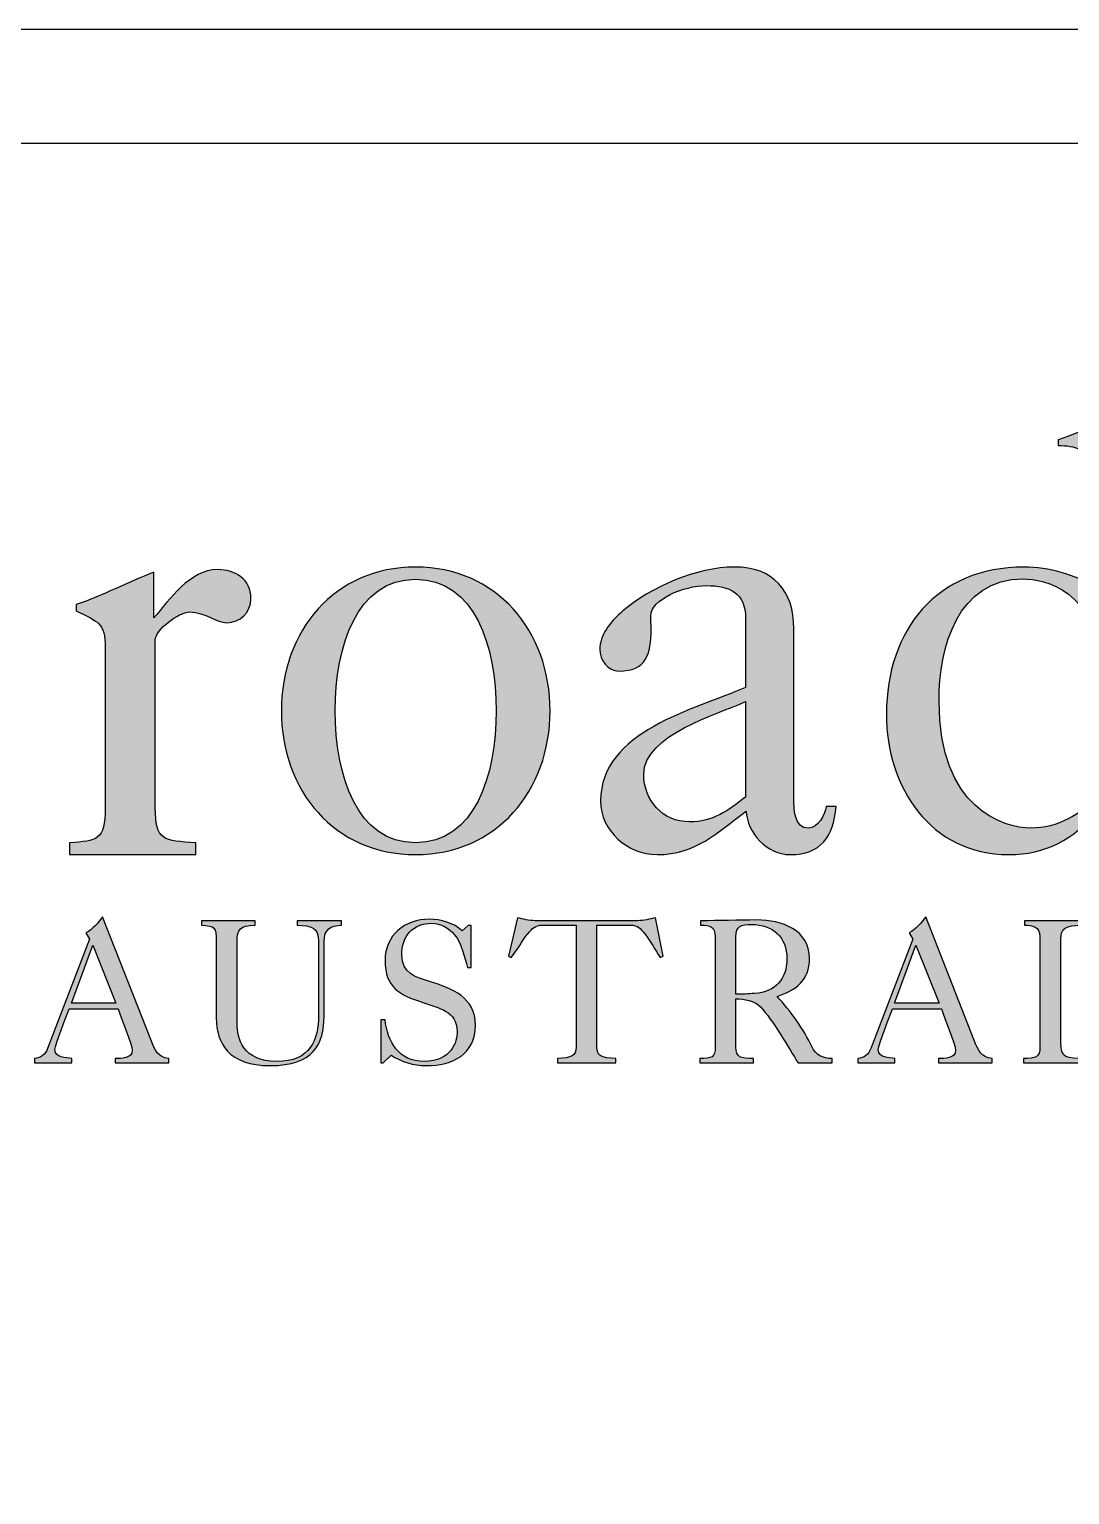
# Model space of a CAD drawing. Extents: x 0 to 420, y 0 to 297.
# Drawn here: x 395.86 to 404.66, y 95.24 to 107.65 of the extents above; entities that cross this region are included whole.
import ezdxf
from ezdxf.enums import TextEntityAlignment as Align

# ---------------------------------------------------------------- set-up
doc = ezdxf.new("R2010")
doc.units = 0
doc.header["$LTSCALE"] = 0.3
doc.header["$MEASUREMENT"] = 0
doc.layers.get('0').update_dxf_attribs({"linetype": 'CONTINUOUS'})
for name, color, linetype in [('TBLK18', 4, 'CONTINUOUS'), ('TBLK25', 1, 'CONTINUOUS'), ('TBLK35', 3, 'CONTINUOUS'), ('TBLK50', 7, 'CONTINUOUS')]:
    doc.layers.add(name, color=color, linetype=linetype)
doc.styles.add('iso', font='iso3098b.shx')

# ---------------------------------------------------------------- blocks, each defined once
blk = doc.blocks.new('MR logo')
at = {"layer": 'TBLK18'}
h = blk.add_hatch(color=256, dxfattribs=at)
edge = h.paths.add_edge_path(flags=16)
edge.add_spline(control_points=[(45.623, -9.558), (45.623, -8.212), (44.68, -8.03), (44.347, -8.03), (44.347, -8.03), (43.227, -8.03), (42.919, -9.193), (42.919, -10.099), (42.919, -10.099), (42.919, -11.917), (44.013, -12.25), (44.472, -12.25), (44.472, -12.25), (44.925, -12.25), (45.321, -12.017), (45.623, -11.697), (45.623, -11.697), (45.623, -11.697), (45.623, -9.558), (45.623, -9.558)], knot_values=[0, 0, 0, 0, 0.2, 0.2, 0.2, 0.2, 0.4, 0.4, 0.4, 0.4, 0.6, 0.6, 0.6, 0.6, 0.8, 0.8, 0.8, 0.8, 1, 1, 1, 1], degree=3, periodic=0)
edge = h.paths.add_edge_path()
edge.add_spline(control_points=[(45.601, -6.471), (45.601, -6.226), (45.607, -5.975), (45.33, -5.849), (45.33, -5.849), (45.192, -5.786), (45.085, -5.773), (44.934, -5.773), (44.934, -5.773), (44.934, -5.773), (44.934, -5.679), (44.934, -5.679), (44.934, -5.679), (45.45, -5.497), (45.928, -5.258), (46.443, -5.088), (46.443, -5.088), (46.443, -5.088), (46.443, -12.044), (46.443, -12.044), (46.443, -12.044), (46.443, -12.044), (47.003, -12.213), (47.003, -12.213), (47.003, -12.213), (47.003, -12.213), (47.003, -12.289), (47.003, -12.289), (47.003, -12.289), (47.003, -12.289), (45.601, -12.698), (45.601, -12.698), (45.601, -12.698), (45.601, -12.698), (45.601, -11.962), (45.601, -11.962), (45.601, -11.962), (45.601, -11.962), (45.576, -11.962), (45.576, -11.962), (45.576, -11.962), (45.211, -12.44), (44.72, -12.698), (44.098, -12.698), (44.098, -12.698), (42.771, -12.698), (42.028, -11.553), (42.028, -10.32), (42.028, -10.32), (42.028, -8.893), (42.884, -7.83), (44.355, -7.83), (44.355, -7.83), (44.783, -7.83), (45.198, -7.968), (45.601, -8.163), (45.601, -8.163), (45.601, -8.163), (45.601, -6.471), (45.601, -6.471)], knot_values=[0, 0, 0, 0, 0.066667, 0.066667, 0.066667, 0.066667, 0.133333, 0.133333, 0.133333, 0.133333, 0.2, 0.2, 0.2, 0.2, 0.266667, 0.266667, 0.266667, 0.266667, 0.333333, 0.333333, 0.333333, 0.333333, 0.4, 0.4, 0.4, 0.4, 0.466667, 0.466667, 0.466667, 0.466667, 0.533333, 0.533333, 0.533333, 0.533333, 0.6, 0.6, 0.6, 0.6, 0.666667, 0.666667, 0.666667, 0.666667, 0.733333, 0.733333, 0.733333, 0.733333, 0.8, 0.8, 0.8, 0.8, 0.866667, 0.866667, 0.866667, 0.866667, 0.933333, 0.933333, 0.933333, 0.933333, 1, 1, 1, 1], degree=3, periodic=0)
h = blk.add_hatch(color=256, dxfattribs=at)
edge = h.paths.add_edge_path()
edge.add_spline(control_points=[(28.205, -12.698), (28.205, -12.698), (28.205, -12.497), (28.205, -12.497), (28.205, -12.497), (28.67, -12.465), (28.808, -12.465), (28.808, -11.905), (28.808, -11.905), (28.808, -11.905), (28.808, -9.195), (28.808, -9.195), (28.808, -9.195), (28.808, -8.773), (28.689, -8.754), (28.318, -8.572), (28.318, -8.572), (28.318, -8.572), (28.318, -8.465), (28.318, -8.465), (28.318, -8.465), (28.764, -8.314), (29.192, -8.088), (29.632, -7.918), (29.632, -7.918), (29.632, -7.918), (29.632, -8.692), (29.632, -8.692), (29.632, -8.692), (29.903, -8.377), (30.242, -7.874), (30.708, -7.874), (30.708, -7.874), (31.016, -7.874), (31.274, -8.037), (31.274, -8.364), (31.274, -8.364), (31.274, -8.603), (31.091, -8.773), (30.865, -8.773), (30.865, -8.773), (30.695, -8.773), (30.513, -8.591), (30.236, -8.591), (30.236, -8.591), (30.054, -8.591), (29.657, -8.893), (29.657, -9.063), (29.657, -9.063), (29.657, -9.063), (29.657, -11.905), (29.657, -11.905), (29.657, -11.905), (29.657, -12.465), (29.796, -12.465), (30.343, -12.497), (30.343, -12.497), (30.343, -12.497), (30.343, -12.698), (30.343, -12.698), (30.343, -12.698), (30.343, -12.698), (28.205, -12.698), (28.205, -12.698)], knot_values=[0, 0, 0, 0, 0.0625, 0.0625, 0.0625, 0.0625, 0.125, 0.125, 0.125, 0.125, 0.1875, 0.1875, 0.1875, 0.1875, 0.25, 0.25, 0.25, 0.25, 0.3125, 0.3125, 0.3125, 0.3125, 0.375, 0.375, 0.375, 0.375, 0.4375, 0.4375, 0.4375, 0.4375, 0.5, 0.5, 0.5, 0.5, 0.5625, 0.5625, 0.5625, 0.5625, 0.625, 0.625, 0.625, 0.625, 0.6875, 0.6875, 0.6875, 0.6875, 0.75, 0.75, 0.75, 0.75, 0.8125, 0.8125, 0.8125, 0.8125, 0.875, 0.875, 0.875, 0.875, 0.9375, 0.9375, 0.9375, 0.9375, 1, 1, 1, 1], degree=3, periodic=0)
h = blk.add_hatch(color=256, dxfattribs=at)
edge = h.paths.add_edge_path(flags=16)
edge.add_spline(control_points=[(34.06, -8.037), (33.066, -8.037), (32.701, -9.169), (32.701, -10.264), (32.701, -10.264), (32.701, -11.358), (33.066, -12.497), (34.06, -12.497), (34.06, -12.497), (35.06, -12.497), (35.425, -11.358), (35.425, -10.264), (35.425, -10.264), (35.425, -9.169), (35.06, -8.037), (34.06, -8.037)], knot_values=[0, 0, 0, 0, 0.25, 0.25, 0.25, 0.25, 0.5, 0.5, 0.5, 0.5, 0.75, 0.75, 0.75, 0.75, 1, 1, 1, 1], degree=3, periodic=0)
edge = h.paths.add_edge_path()
edge.add_spline(control_points=[(34.06, -12.698), (32.689, -12.698), (31.79, -11.616), (31.79, -10.264), (31.79, -10.264), (31.79, -8.912), (32.689, -7.83), (34.06, -7.83), (34.06, -7.83), (35.431, -7.83), (36.337, -8.912), (36.337, -10.264), (36.337, -10.264), (36.337, -11.616), (35.431, -12.698), (34.06, -12.698)], knot_values=[0, 0, 0, 0, 0.25, 0.25, 0.25, 0.25, 0.5, 0.5, 0.5, 0.5, 0.75, 0.75, 0.75, 0.75, 1, 1, 1, 1], degree=3, periodic=0)
h = blk.add_hatch(color=256, dxfattribs=at)
edge = h.paths.add_edge_path(flags=16)
edge.add_spline(control_points=[(39.645, -10.107), (39.167, -10.32), (37.922, -10.673), (37.922, -11.339), (37.922, -11.339), (37.922, -11.779), (38.242, -12.144), (38.695, -12.144), (38.695, -12.144), (39.098, -12.144), (39.337, -11.962), (39.645, -11.723), (39.645, -11.723), (39.645, -11.723), (39.645, -10.107), (39.645, -10.107)], knot_values=[0, 0, 0, 0, 0.25, 0.25, 0.25, 0.25, 0.5, 0.5, 0.5, 0.5, 0.75, 0.75, 0.75, 0.75, 1, 1, 1, 1], degree=3, periodic=0)
edge = h.paths.add_edge_path()
edge.add_spline(control_points=[(39.645, -8.698), (39.645, -8.27), (39.381, -8.144), (38.984, -8.144), (38.984, -8.144), (38.594, -8.144), (38.041, -8.377), (38.041, -8.66), (38.041, -8.66), (38.041, -8.723), (38.047, -8.786), (38.047, -8.893), (38.047, -8.893), (38.047, -9.302), (37.966, -9.591), (37.5, -9.591), (37.5, -9.591), (37.311, -9.591), (37.179, -9.396), (37.179, -9.226), (37.179, -9.226), (37.179, -8.987), (37.343, -8.767), (37.569, -8.572), (37.569, -8.572), (38.047, -8.163), (38.821, -7.83), (39.456, -7.83), (39.456, -7.83), (40.11, -7.83), (40.462, -8.226), (40.462, -8.874), (40.462, -8.874), (40.462, -8.874), (40.462, -11.742), (40.462, -11.742), (40.462, -11.742), (40.462, -11.924), (40.462, -12.251), (40.708, -12.251), (40.708, -12.251), (40.877, -12.251), (40.978, -12.025), (41.01, -11.886), (41.01, -11.886), (41.01, -11.886), (41.179, -11.886), (41.179, -11.886), (41.179, -11.886), (41.129, -12.402), (40.915, -12.698), (40.4, -12.698), (40.4, -12.698), (40.003, -12.698), (39.67, -12.333), (39.657, -11.962), (39.657, -11.962), (39.154, -12.333), (38.808, -12.698), (38.148, -12.698), (38.148, -12.698), (37.651, -12.698), (37.192, -12.302), (37.192, -11.786), (37.192, -11.786), (37.192, -10.61), (38.777, -10.245), (39.645, -9.868), (39.645, -9.868), (39.645, -9.868), (39.645, -8.698), (39.645, -8.698)], knot_values=[0, 0, 0, 0, 0.055556, 0.055556, 0.055556, 0.055556, 0.111111, 0.111111, 0.111111, 0.111111, 0.166667, 0.166667, 0.166667, 0.166667, 0.222222, 0.222222, 0.222222, 0.222222, 0.277778, 0.277778, 0.277778, 0.277778, 0.333333, 0.333333, 0.333333, 0.333333, 0.388889, 0.388889, 0.388889, 0.388889, 0.444444, 0.444444, 0.444444, 0.444444, 0.5, 0.5, 0.5, 0.5, 0.555556, 0.555556, 0.555556, 0.555556, 0.611111, 0.611111, 0.611111, 0.611111, 0.666667, 0.666667, 0.666667, 0.666667, 0.722222, 0.722222, 0.722222, 0.722222, 0.777778, 0.777778, 0.777778, 0.777778, 0.833333, 0.833333, 0.833333, 0.833333, 0.888889, 0.888889, 0.888889, 0.888889, 0.944444, 0.944444, 0.944444, 0.944444, 1, 1, 1, 1], degree=3, periodic=0)
h = blk.add_hatch(color=256, dxfattribs=at)
edge = h.paths.add_edge_path(flags=16)
edge.add_spline(control_points=[(28.236, -15.213), (28.236, -15.213), (28.991, -15.213), (28.991, -15.213), (28.991, -15.213), (28.991, -15.213), (28.601, -14.232), (28.601, -14.232), (28.601, -14.232), (28.601, -14.232), (28.236, -15.213), (28.236, -15.213)], knot_values=[0, 0, 0, 0, 0.333333, 0.333333, 0.333333, 0.333333, 0.666667, 0.666667, 0.666667, 0.666667, 1, 1, 1, 1], degree=3, periodic=0)
edge = h.paths.add_edge_path()
edge.add_spline(control_points=[(27.613, -16.226), (27.613, -16.226), (27.613, -16.151), (27.613, -16.151), (27.613, -16.151), (27.714, -16.144), (27.802, -16.075), (27.834, -15.981), (27.834, -15.981), (27.834, -15.981), (28.544, -14.132), (28.544, -14.132), (28.544, -14.132), (28.544, -14.132), (28.481, -14.025), (28.481, -14.025), (28.481, -14.025), (28.601, -13.962), (28.683, -13.855), (28.764, -13.754), (28.764, -13.754), (28.764, -13.754), (29.582, -15.83), (29.582, -15.83), (29.582, -15.83), (29.657, -16.031), (29.695, -16.119), (29.884, -16.151), (29.884, -16.151), (29.884, -16.151), (29.884, -16.226), (29.884, -16.226), (29.884, -16.226), (29.884, -16.226), (28.978, -16.226), (28.978, -16.226), (28.978, -16.226), (28.978, -16.226), (28.978, -16.151), (28.978, -16.151), (28.978, -16.151), (29.079, -16.151), (29.268, -16.151), (29.268, -16.012), (29.268, -16.012), (29.268, -15.912), (29.073, -15.465), (29.029, -15.308), (29.029, -15.308), (29.029, -15.308), (28.198, -15.308), (28.198, -15.308), (28.198, -15.308), (28.161, -15.434), (27.959, -15.912), (27.959, -16), (27.959, -16), (27.959, -16.138), (28.148, -16.138), (28.242, -16.151), (28.242, -16.151), (28.242, -16.151), (28.242, -16.226), (28.242, -16.226), (28.242, -16.226), (28.242, -16.226), (27.613, -16.226), (27.613, -16.226)], knot_values=[0, 0, 0, 0, 0.058824, 0.058824, 0.058824, 0.058824, 0.117647, 0.117647, 0.117647, 0.117647, 0.176471, 0.176471, 0.176471, 0.176471, 0.235294, 0.235294, 0.235294, 0.235294, 0.294118, 0.294118, 0.294118, 0.294118, 0.352941, 0.352941, 0.352941, 0.352941, 0.411765, 0.411765, 0.411765, 0.411765, 0.470588, 0.470588, 0.470588, 0.470588, 0.529412, 0.529412, 0.529412, 0.529412, 0.588235, 0.588235, 0.588235, 0.588235, 0.647059, 0.647059, 0.647059, 0.647059, 0.705882, 0.705882, 0.705882, 0.705882, 0.764706, 0.764706, 0.764706, 0.764706, 0.823529, 0.823529, 0.823529, 0.823529, 0.882353, 0.882353, 0.882353, 0.882353, 0.941176, 0.941176, 0.941176, 0.941176, 1, 1, 1, 1], degree=3, periodic=0)
h = blk.add_hatch(color=256, dxfattribs=at)
edge = h.paths.add_edge_path()
edge.add_spline(control_points=[(30.437, -13.817), (30.437, -13.817), (31.349, -13.817), (31.349, -13.817), (31.349, -13.817), (31.349, -13.817), (31.349, -13.893), (31.349, -13.893), (31.349, -13.893), (31.085, -13.893), (31.041, -13.974), (31.041, -14.163), (31.041, -14.163), (31.041, -14.163), (31.041, -15.559), (31.041, -15.559), (31.041, -15.559), (31.041, -15.805), (31.135, -16.201), (31.708, -16.201), (31.708, -16.201), (32.286, -16.201), (32.418, -15.83), (32.418, -15.427), (32.418, -15.427), (32.418, -15.427), (32.418, -14.163), (32.418, -14.163), (32.418, -14.163), (32.418, -13.924), (32.299, -13.905), (32.06, -13.893), (32.06, -13.893), (32.06, -13.893), (32.06, -13.817), (32.06, -13.817), (32.06, -13.817), (32.06, -13.817), (32.808, -13.817), (32.808, -13.817), (32.808, -13.817), (32.808, -13.817), (32.808, -13.893), (32.808, -13.893), (32.808, -13.893), (32.626, -13.893), (32.513, -13.968), (32.513, -14.163), (32.513, -14.163), (32.513, -14.163), (32.513, -15.427), (32.513, -15.427), (32.513, -15.427), (32.513, -15.912), (32.33, -16.27), (31.601, -16.27), (31.601, -16.27), (30.896, -16.27), (30.689, -15.893), (30.689, -15.465), (30.689, -15.465), (30.689, -15.465), (30.689, -14.163), (30.689, -14.163), (30.689, -14.163), (30.689, -13.93), (30.664, -13.905), (30.437, -13.893), (30.437, -13.893), (30.437, -13.893), (30.437, -13.817), (30.437, -13.817)], knot_values=[0, 0, 0, 0, 0.055556, 0.055556, 0.055556, 0.055556, 0.111111, 0.111111, 0.111111, 0.111111, 0.166667, 0.166667, 0.166667, 0.166667, 0.222222, 0.222222, 0.222222, 0.222222, 0.277778, 0.277778, 0.277778, 0.277778, 0.333333, 0.333333, 0.333333, 0.333333, 0.388889, 0.388889, 0.388889, 0.388889, 0.444444, 0.444444, 0.444444, 0.444444, 0.5, 0.5, 0.5, 0.5, 0.555556, 0.555556, 0.555556, 0.555556, 0.611111, 0.611111, 0.611111, 0.611111, 0.666667, 0.666667, 0.666667, 0.666667, 0.722222, 0.722222, 0.722222, 0.722222, 0.777778, 0.777778, 0.777778, 0.777778, 0.833333, 0.833333, 0.833333, 0.833333, 0.888889, 0.888889, 0.888889, 0.888889, 0.944444, 0.944444, 0.944444, 0.944444, 1, 1, 1, 1], degree=3, periodic=0)
h = blk.add_hatch(color=256, dxfattribs=at)
edge = h.paths.add_edge_path()
edge.add_spline(control_points=[(33.475, -15.496), (33.475, -15.496), (33.544, -15.496), (33.544, -15.496), (33.544, -15.496), (33.588, -15.861), (33.771, -16.201), (34.205, -16.201), (34.205, -16.201), (34.67, -16.201), (34.764, -15.868), (34.764, -15.691), (34.764, -15.691), (34.764, -15.339), (34.45, -15.302), (34.186, -15.201), (34.186, -15.201), (33.783, -15.069), (33.544, -14.949), (33.544, -14.49), (33.544, -14.49), (33.544, -14.063), (33.878, -13.792), (34.293, -13.792), (34.293, -13.792), (34.488, -13.792), (34.708, -13.855), (34.852, -13.987), (34.852, -13.987), (34.852, -13.987), (34.953, -13.899), (34.953, -13.899), (34.953, -13.899), (34.953, -13.899), (35.003, -13.899), (35.003, -13.899), (35.003, -13.899), (35.003, -13.899), (35.003, -14.61), (35.003, -14.61), (35.003, -14.61), (35.003, -14.61), (34.94, -14.61), (34.94, -14.61), (34.94, -14.61), (34.89, -14.44), (34.84, -14.188), (34.72, -14.056), (34.72, -14.056), (34.62, -13.937), (34.494, -13.861), (34.337, -13.861), (34.337, -13.861), (34.01, -13.861), (33.827, -14.081), (33.827, -14.396), (33.827, -14.396), (33.827, -14.704), (34.06, -14.773), (34.299, -14.849), (34.299, -14.849), (34.683, -14.962), (35.073, -15.119), (35.073, -15.585), (35.073, -15.585), (35.073, -16.081), (34.689, -16.27), (34.242, -16.27), (34.242, -16.27), (34.028, -16.27), (33.821, -16.207), (33.645, -16.094), (33.645, -16.094), (33.645, -16.094), (33.513, -16.226), (33.513, -16.226), (33.513, -16.226), (33.513, -16.226), (33.475, -16.226), (33.475, -16.226), (33.475, -16.226), (33.475, -16.226), (33.475, -15.496), (33.475, -15.496)], knot_values=[0, 0, 0, 0, 0.047619, 0.047619, 0.047619, 0.047619, 0.095238, 0.095238, 0.095238, 0.095238, 0.142857, 0.142857, 0.142857, 0.142857, 0.190476, 0.190476, 0.190476, 0.190476, 0.238095, 0.238095, 0.238095, 0.238095, 0.285714, 0.285714, 0.285714, 0.285714, 0.333333, 0.333333, 0.333333, 0.333333, 0.380952, 0.380952, 0.380952, 0.380952, 0.428571, 0.428571, 0.428571, 0.428571, 0.47619, 0.47619, 0.47619, 0.47619, 0.52381, 0.52381, 0.52381, 0.52381, 0.571429, 0.571429, 0.571429, 0.571429, 0.619048, 0.619048, 0.619048, 0.619048, 0.666667, 0.666667, 0.666667, 0.666667, 0.714286, 0.714286, 0.714286, 0.714286, 0.761905, 0.761905, 0.761905, 0.761905, 0.809524, 0.809524, 0.809524, 0.809524, 0.857143, 0.857143, 0.857143, 0.857143, 0.904762, 0.904762, 0.904762, 0.904762, 0.952381, 0.952381, 0.952381, 0.952381, 1, 1, 1, 1], degree=3, periodic=0)
h = blk.add_hatch(color=256, dxfattribs=at)
edge = h.paths.add_edge_path()
edge.add_spline(control_points=[(36.777, -13.893), (36.777, -13.893), (36.205, -13.893), (36.205, -13.893), (36.205, -13.893), (36.079, -13.893), (36.041, -13.943), (35.959, -14.037), (35.959, -14.037), (35.859, -14.163), (35.789, -14.308), (35.676, -14.44), (35.676, -14.44), (35.676, -14.44), (35.632, -14.415), (35.632, -14.415), (35.632, -14.415), (35.632, -14.415), (35.783, -13.767), (35.783, -13.767), (35.783, -13.767), (35.878, -13.792), (35.978, -13.817), (36.085, -13.817), (36.085, -13.817), (36.085, -13.817), (37.815, -13.817), (37.815, -13.817), (37.815, -13.817), (37.922, -13.817), (38.022, -13.792), (38.123, -13.767), (38.123, -13.767), (38.123, -13.767), (38.249, -14.415), (38.249, -14.415), (38.249, -14.415), (38.249, -14.415), (38.198, -14.44), (38.198, -14.44), (38.198, -14.44), (38.11, -14.308), (38.041, -14.163), (37.94, -14.037), (37.94, -14.037), (37.859, -13.943), (37.827, -13.893), (37.695, -13.893), (37.695, -13.893), (37.695, -13.893), (37.129, -13.893), (37.129, -13.893), (37.129, -13.893), (37.129, -13.893), (37.129, -15.956), (37.129, -15.956), (37.129, -15.956), (37.129, -16.106), (37.198, -16.138), (37.45, -16.151), (37.45, -16.151), (37.45, -16.151), (37.45, -16.226), (37.45, -16.226), (37.45, -16.226), (37.45, -16.226), (36.462, -16.226), (36.462, -16.226), (36.462, -16.226), (36.462, -16.226), (36.462, -16.151), (36.462, -16.151), (36.462, -16.151), (36.701, -16.138), (36.777, -16.106), (36.777, -15.956), (36.777, -15.956), (36.777, -15.956), (36.777, -13.893), (36.777, -13.893)], knot_values=[0, 0, 0, 0, 0.05, 0.05, 0.05, 0.05, 0.1, 0.1, 0.1, 0.1, 0.15, 0.15, 0.15, 0.15, 0.2, 0.2, 0.2, 0.2, 0.25, 0.25, 0.25, 0.25, 0.3, 0.3, 0.3, 0.3, 0.35, 0.35, 0.35, 0.35, 0.4, 0.4, 0.4, 0.4, 0.45, 0.45, 0.45, 0.45, 0.5, 0.5, 0.5, 0.5, 0.55, 0.55, 0.55, 0.55, 0.6, 0.6, 0.6, 0.6, 0.65, 0.65, 0.65, 0.65, 0.7, 0.7, 0.7, 0.7, 0.75, 0.75, 0.75, 0.75, 0.8, 0.8, 0.8, 0.8, 0.85, 0.85, 0.85, 0.85, 0.9, 0.9, 0.9, 0.9, 0.95, 0.95, 0.95, 0.95, 1, 1, 1, 1], degree=3, periodic=0)
h = blk.add_hatch(color=256, dxfattribs=at)
edge = h.paths.add_edge_path()
edge.add_spline(control_points=[(38.884, -13.817), (39.198, -13.817), (39.519, -13.805), (39.833, -13.805), (39.833, -13.805), (40.255, -13.805), (40.727, -13.968), (40.727, -14.459), (40.727, -14.459), (40.727, -14.823), (40.5, -14.993), (40.179, -15.1), (40.179, -15.1), (40.4, -15.333), (40.632, -15.666), (40.771, -15.956), (40.771, -15.956), (40.833, -16.088), (40.947, -16.151), (41.11, -16.151), (41.11, -16.151), (41.11, -16.151), (41.11, -16.226), (41.11, -16.226), (41.11, -16.226), (41.11, -16.226), (40.532, -16.226), (40.532, -16.226), (40.532, -16.226), (40.381, -15.974), (40.104, -15.496), (39.896, -15.276), (39.896, -15.276), (39.789, -15.163), (39.632, -15.144), (39.481, -15.138), (39.481, -15.138), (39.481, -15.138), (39.481, -15.956), (39.481, -15.956), (39.481, -15.956), (39.481, -16.132), (39.563, -16.151), (39.777, -16.151), (39.777, -16.151), (39.777, -16.151), (39.777, -16.226), (39.777, -16.226), (39.777, -16.226), (39.777, -16.226), (38.871, -16.226), (38.871, -16.226), (38.871, -16.226), (38.871, -16.226), (38.871, -16.151), (38.871, -16.151), (38.871, -16.151), (39.066, -16.151), (39.142, -16.132), (39.129, -15.956), (39.129, -15.956), (39.129, -15.956), (39.129, -14.088), (39.129, -14.088), (39.129, -14.088), (39.129, -13.912), (39.047, -13.893), (38.884, -13.893), (38.884, -13.893), (38.884, -13.893), (38.884, -13.817), (38.884, -13.817)], knot_values=[0, 0, 0, 0, 0.055556, 0.055556, 0.055556, 0.055556, 0.111111, 0.111111, 0.111111, 0.111111, 0.166667, 0.166667, 0.166667, 0.166667, 0.222222, 0.222222, 0.222222, 0.222222, 0.277778, 0.277778, 0.277778, 0.277778, 0.333333, 0.333333, 0.333333, 0.333333, 0.388889, 0.388889, 0.388889, 0.388889, 0.444444, 0.444444, 0.444444, 0.444444, 0.5, 0.5, 0.5, 0.5, 0.555556, 0.555556, 0.555556, 0.555556, 0.611111, 0.611111, 0.611111, 0.611111, 0.666667, 0.666667, 0.666667, 0.666667, 0.722222, 0.722222, 0.722222, 0.722222, 0.777778, 0.777778, 0.777778, 0.777778, 0.833333, 0.833333, 0.833333, 0.833333, 0.888889, 0.888889, 0.888889, 0.888889, 0.944444, 0.944444, 0.944444, 0.944444, 1, 1, 1, 1], degree=3, periodic=0)
edge = h.paths.add_edge_path(flags=16)
edge.add_spline(control_points=[(40.343, -14.459), (40.343, -14.1), (40.11, -13.88), (39.745, -13.88), (39.745, -13.88), (39.569, -13.88), (39.481, -13.905), (39.481, -14.088), (39.481, -14.088), (39.481, -14.088), (39.481, -15.063), (39.481, -15.063), (39.481, -15.063), (39.588, -15.063), (39.689, -15.056), (39.796, -15.05), (39.796, -15.05), (40.154, -15.018), (40.343, -14.811), (40.343, -14.459)], knot_values=[0, 0, 0, 0, 0.2, 0.2, 0.2, 0.2, 0.4, 0.4, 0.4, 0.4, 0.6, 0.6, 0.6, 0.6, 0.8, 0.8, 0.8, 0.8, 1, 1, 1, 1], degree=3, periodic=0)
h = blk.add_hatch(color=256, dxfattribs=at)
edge = h.paths.add_edge_path(flags=16)
edge.add_spline(control_points=[(42.167, -15.213), (42.167, -15.213), (42.921, -15.213), (42.921, -15.213), (42.921, -15.213), (42.921, -15.213), (42.525, -14.232), (42.525, -14.232), (42.525, -14.232), (42.525, -14.232), (42.167, -15.213), (42.167, -15.213)], knot_values=[0, 0, 0, 0, 0.333333, 0.333333, 0.333333, 0.333333, 0.666667, 0.666667, 0.666667, 0.666667, 1, 1, 1, 1], degree=3, periodic=0)
edge = h.paths.add_edge_path()
edge.add_spline(control_points=[(41.544, -16.226), (41.544, -16.226), (41.544, -16.151), (41.544, -16.151), (41.544, -16.151), (41.645, -16.144), (41.733, -16.075), (41.764, -15.981), (41.764, -15.981), (41.764, -15.981), (42.475, -14.132), (42.475, -14.132), (42.475, -14.132), (42.475, -14.132), (42.412, -14.025), (42.412, -14.025), (42.412, -14.025), (42.525, -13.962), (42.613, -13.855), (42.695, -13.754), (42.695, -13.754), (42.695, -13.754), (43.506, -15.83), (43.506, -15.83), (43.506, -15.83), (43.588, -16.031), (43.626, -16.119), (43.815, -16.151), (43.815, -16.151), (43.815, -16.151), (43.815, -16.226), (43.815, -16.226), (43.815, -16.226), (43.815, -16.226), (42.909, -16.226), (42.909, -16.226), (42.909, -16.226), (42.909, -16.226), (42.909, -16.151), (42.909, -16.151), (42.909, -16.151), (43.01, -16.151), (43.198, -16.151), (43.198, -16.012), (43.198, -16.012), (43.198, -15.912), (43.003, -15.465), (42.959, -15.308), (42.959, -15.308), (42.959, -15.308), (42.129, -15.308), (42.129, -15.308), (42.129, -15.308), (42.091, -15.434), (41.89, -15.912), (41.89, -16), (41.89, -16), (41.89, -16.138), (42.072, -16.138), (42.173, -16.151), (42.173, -16.151), (42.173, -16.151), (42.173, -16.226), (42.173, -16.226), (42.173, -16.226), (42.173, -16.226), (41.544, -16.226), (41.544, -16.226)], knot_values=[0, 0, 0, 0, 0.058824, 0.058824, 0.058824, 0.058824, 0.117647, 0.117647, 0.117647, 0.117647, 0.176471, 0.176471, 0.176471, 0.176471, 0.235294, 0.235294, 0.235294, 0.235294, 0.294118, 0.294118, 0.294118, 0.294118, 0.352941, 0.352941, 0.352941, 0.352941, 0.411765, 0.411765, 0.411765, 0.411765, 0.470588, 0.470588, 0.470588, 0.470588, 0.529412, 0.529412, 0.529412, 0.529412, 0.588235, 0.588235, 0.588235, 0.588235, 0.647059, 0.647059, 0.647059, 0.647059, 0.705882, 0.705882, 0.705882, 0.705882, 0.764706, 0.764706, 0.764706, 0.764706, 0.823529, 0.823529, 0.823529, 0.823529, 0.882353, 0.882353, 0.882353, 0.882353, 0.941176, 0.941176, 0.941176, 0.941176, 1, 1, 1, 1], degree=3, periodic=0)
h = blk.add_hatch(color=256, dxfattribs=at)
edge = h.paths.add_edge_path()
edge.add_spline(control_points=[(44.349, -16.226), (44.349, -16.226), (44.349, -16.151), (44.349, -16.151), (44.349, -16.151), (44.544, -16.151), (44.626, -16.132), (44.626, -15.956), (44.626, -15.956), (44.626, -15.956), (44.626, -14.088), (44.626, -14.088), (44.626, -14.088), (44.626, -13.912), (44.5, -13.893), (44.362, -13.893), (44.362, -13.893), (44.362, -13.893), (44.362, -13.817), (44.362, -13.817), (44.362, -13.817), (44.362, -13.817), (45.311, -13.817), (45.311, -13.817), (45.311, -13.817), (45.311, -13.817), (45.311, -13.893), (45.311, -13.893), (45.311, -13.893), (45.072, -13.893), (44.978, -13.949), (44.978, -14.125), (44.978, -14.125), (44.978, -14.125), (44.978, -15.874), (44.978, -15.874), (44.978, -15.874), (44.978, -16.144), (45.066, -16.151), (45.406, -16.151), (45.406, -16.151), (45.544, -16.151), (45.695, -16.151), (45.833, -16.125), (45.833, -16.125), (46.022, -16.094), (46.116, -15.987), (46.223, -15.842), (46.223, -15.842), (46.311, -15.717), (46.393, -15.585), (46.475, -15.446), (46.475, -15.446), (46.475, -15.446), (46.544, -15.446), (46.544, -15.446), (46.544, -15.446), (46.544, -15.446), (46.349, -16.226), (46.349, -16.226), (46.349, -16.226), (46.349, -16.226), (44.349, -16.226), (44.349, -16.226)], knot_values=[0, 0, 0, 0, 0.0625, 0.0625, 0.0625, 0.0625, 0.125, 0.125, 0.125, 0.125, 0.1875, 0.1875, 0.1875, 0.1875, 0.25, 0.25, 0.25, 0.25, 0.3125, 0.3125, 0.3125, 0.3125, 0.375, 0.375, 0.375, 0.375, 0.4375, 0.4375, 0.4375, 0.4375, 0.5, 0.5, 0.5, 0.5, 0.5625, 0.5625, 0.5625, 0.5625, 0.625, 0.625, 0.625, 0.625, 0.6875, 0.6875, 0.6875, 0.6875, 0.75, 0.75, 0.75, 0.75, 0.8125, 0.8125, 0.8125, 0.8125, 0.875, 0.875, 0.875, 0.875, 0.9375, 0.9375, 0.9375, 0.9375, 1, 1, 1, 1], degree=3, periodic=0)
for points, knots in [([(45.601, -6.471), (45.601, -6.226), (45.607, -5.975), (45.33, -5.849), (45.33, -5.849), (45.192, -5.786), (45.085, -5.773), (44.934, -5.773), (44.934, -5.773), (44.934, -5.773), (44.934, -5.679), (44.934, -5.679), (44.934, -5.679), (45.45, -5.497), (45.928, -5.258), (46.443, -5.088), (46.443, -5.088), (46.443, -5.088), (46.443, -12.044), (46.443, -12.044), (46.443, -12.044), (46.443, -12.044), (47.003, -12.213), (47.003, -12.213), (47.003, -12.213), (47.003, -12.213), (47.003, -12.289), (47.003, -12.289), (47.003, -12.289), (47.003, -12.289), (45.601, -12.698), (45.601, -12.698), (45.601, -12.698), (45.601, -12.698), (45.601, -11.962), (45.601, -11.962), (45.601, -11.962), (45.601, -11.962), (45.576, -11.962), (45.576, -11.962), (45.576, -11.962), (45.211, -12.44), (44.72, -12.698), (44.098, -12.698), (44.098, -12.698), (42.771, -12.698), (42.028, -11.553), (42.028, -10.32), (42.028, -10.32), (42.028, -8.893), (42.884, -7.83), (44.355, -7.83), (44.355, -7.83), (44.783, -7.83), (45.198, -7.968), (45.601, -8.163), (45.601, -8.163), (45.601, -8.163), (45.601, -6.471), (45.601, -6.471)], [0, 0, 0, 0, 0.066667, 0.066667, 0.066667, 0.066667, 0.133333, 0.133333, 0.133333, 0.133333, 0.2, 0.2, 0.2, 0.2, 0.266667, 0.266667, 0.266667, 0.266667, 0.333333, 0.333333, 0.333333, 0.333333, 0.4, 0.4, 0.4, 0.4, 0.466667, 0.466667, 0.466667, 0.466667, 0.533333, 0.533333, 0.533333, 0.533333, 0.6, 0.6, 0.6, 0.6, 0.666667, 0.666667, 0.666667, 0.666667, 0.733333, 0.733333, 0.733333, 0.733333, 0.8, 0.8, 0.8, 0.8, 0.866667, 0.866667, 0.866667, 0.866667, 0.933333, 0.933333, 0.933333, 0.933333, 1, 1, 1, 1]), ([(28.205, -12.698), (28.205, -12.698), (28.205, -12.497), (28.205, -12.497), (28.205, -12.497), (28.67, -12.465), (28.808, -12.465), (28.808, -11.905), (28.808, -11.905), (28.808, -11.905), (28.808, -9.195), (28.808, -9.195), (28.808, -9.195), (28.808, -8.773), (28.689, -8.754), (28.318, -8.572), (28.318, -8.572), (28.318, -8.572), (28.318, -8.465), (28.318, -8.465), (28.318, -8.465), (28.764, -8.314), (29.192, -8.088), (29.632, -7.918), (29.632, -7.918), (29.632, -7.918), (29.632, -8.692), (29.632, -8.692), (29.632, -8.692), (29.903, -8.377), (30.242, -7.874), (30.708, -7.874), (30.708, -7.874), (31.016, -7.874), (31.274, -8.037), (31.274, -8.364), (31.274, -8.364), (31.274, -8.603), (31.091, -8.773), (30.865, -8.773), (30.865, -8.773), (30.695, -8.773), (30.513, -8.591), (30.236, -8.591), (30.236, -8.591), (30.054, -8.591), (29.657, -8.893), (29.657, -9.063), (29.657, -9.063), (29.657, -9.063), (29.657, -11.905), (29.657, -11.905), (29.657, -11.905), (29.657, -12.465), (29.796, -12.465), (30.343, -12.497), (30.343, -12.497), (30.343, -12.497), (30.343, -12.698), (30.343, -12.698), (30.343, -12.698), (30.343, -12.698), (28.205, -12.698), (28.205, -12.698)], [0, 0, 0, 0, 0.0625, 0.0625, 0.0625, 0.0625, 0.125, 0.125, 0.125, 0.125, 0.1875, 0.1875, 0.1875, 0.1875, 0.25, 0.25, 0.25, 0.25, 0.3125, 0.3125, 0.3125, 0.3125, 0.375, 0.375, 0.375, 0.375, 0.4375, 0.4375, 0.4375, 0.4375, 0.5, 0.5, 0.5, 0.5, 0.5625, 0.5625, 0.5625, 0.5625, 0.625, 0.625, 0.625, 0.625, 0.6875, 0.6875, 0.6875, 0.6875, 0.75, 0.75, 0.75, 0.75, 0.8125, 0.8125, 0.8125, 0.8125, 0.875, 0.875, 0.875, 0.875, 0.9375, 0.9375, 0.9375, 0.9375, 1, 1, 1, 1]), ([(34.06, -12.698), (32.689, -12.698), (31.79, -11.616), (31.79, -10.264), (31.79, -10.264), (31.79, -8.912), (32.689, -7.83), (34.06, -7.83), (34.06, -7.83), (35.431, -7.83), (36.337, -8.912), (36.337, -10.264), (36.337, -10.264), (36.337, -11.616), (35.431, -12.698), (34.06, -12.698)], [0, 0, 0, 0, 0.25, 0.25, 0.25, 0.25, 0.5, 0.5, 0.5, 0.5, 0.75, 0.75, 0.75, 0.75, 1, 1, 1, 1]), ([(39.645, -8.698), (39.645, -8.27), (39.381, -8.144), (38.984, -8.144), (38.984, -8.144), (38.594, -8.144), (38.041, -8.377), (38.041, -8.66), (38.041, -8.66), (38.041, -8.723), (38.047, -8.786), (38.047, -8.893), (38.047, -8.893), (38.047, -9.302), (37.966, -9.591), (37.5, -9.591), (37.5, -9.591), (37.311, -9.591), (37.179, -9.396), (37.179, -9.226), (37.179, -9.226), (37.179, -8.987), (37.343, -8.767), (37.569, -8.572), (37.569, -8.572), (38.047, -8.163), (38.821, -7.83), (39.456, -7.83), (39.456, -7.83), (40.11, -7.83), (40.462, -8.226), (40.462, -8.874), (40.462, -8.874), (40.462, -8.874), (40.462, -11.742), (40.462, -11.742), (40.462, -11.742), (40.462, -11.924), (40.462, -12.251), (40.708, -12.251), (40.708, -12.251), (40.877, -12.251), (40.978, -12.025), (41.01, -11.886), (41.01, -11.886), (41.01, -11.886), (41.179, -11.886), (41.179, -11.886), (41.179, -11.886), (41.129, -12.402), (40.915, -12.698), (40.4, -12.698), (40.4, -12.698), (40.003, -12.698), (39.67, -12.333), (39.657, -11.962), (39.657, -11.962), (39.154, -12.333), (38.808, -12.698), (38.148, -12.698), (38.148, -12.698), (37.651, -12.698), (37.192, -12.302), (37.192, -11.786), (37.192, -11.786), (37.192, -10.61), (38.777, -10.245), (39.645, -9.868), (39.645, -9.868), (39.645, -9.868), (39.645, -8.698), (39.645, -8.698)], [0, 0, 0, 0, 0.055556, 0.055556, 0.055556, 0.055556, 0.111111, 0.111111, 0.111111, 0.111111, 0.166667, 0.166667, 0.166667, 0.166667, 0.222222, 0.222222, 0.222222, 0.222222, 0.277778, 0.277778, 0.277778, 0.277778, 0.333333, 0.333333, 0.333333, 0.333333, 0.388889, 0.388889, 0.388889, 0.388889, 0.444444, 0.444444, 0.444444, 0.444444, 0.5, 0.5, 0.5, 0.5, 0.555556, 0.555556, 0.555556, 0.555556, 0.611111, 0.611111, 0.611111, 0.611111, 0.666667, 0.666667, 0.666667, 0.666667, 0.722222, 0.722222, 0.722222, 0.722222, 0.777778, 0.777778, 0.777778, 0.777778, 0.833333, 0.833333, 0.833333, 0.833333, 0.888889, 0.888889, 0.888889, 0.888889, 0.944444, 0.944444, 0.944444, 0.944444, 1, 1, 1, 1]), ([(34.06, -8.037), (33.066, -8.037), (32.701, -9.169), (32.701, -10.264), (32.701, -10.264), (32.701, -11.358), (33.066, -12.497), (34.06, -12.497), (34.06, -12.497), (35.06, -12.497), (35.425, -11.358), (35.425, -10.264), (35.425, -10.264), (35.425, -9.169), (35.06, -8.037), (34.06, -8.037)], [0, 0, 0, 0, 0.25, 0.25, 0.25, 0.25, 0.5, 0.5, 0.5, 0.5, 0.75, 0.75, 0.75, 0.75, 1, 1, 1, 1]), ([(45.623, -9.558), (45.623, -8.212), (44.68, -8.03), (44.347, -8.03), (44.347, -8.03), (43.227, -8.03), (42.919, -9.193), (42.919, -10.099), (42.919, -10.099), (42.919, -11.917), (44.013, -12.25), (44.472, -12.25), (44.472, -12.25), (44.925, -12.25), (45.321, -12.017), (45.623, -11.697), (45.623, -11.697), (45.623, -11.697), (45.623, -9.558), (45.623, -9.558)], [0, 0, 0, 0, 0.2, 0.2, 0.2, 0.2, 0.4, 0.4, 0.4, 0.4, 0.6, 0.6, 0.6, 0.6, 0.8, 0.8, 0.8, 0.8, 1, 1, 1, 1]), ([(39.645, -10.107), (39.167, -10.32), (37.922, -10.673), (37.922, -11.339), (37.922, -11.339), (37.922, -11.779), (38.242, -12.144), (38.695, -12.144), (38.695, -12.144), (39.098, -12.144), (39.337, -11.962), (39.645, -11.723), (39.645, -11.723), (39.645, -11.723), (39.645, -10.107), (39.645, -10.107)], [0, 0, 0, 0, 0.25, 0.25, 0.25, 0.25, 0.5, 0.5, 0.5, 0.5, 0.75, 0.75, 0.75, 0.75, 1, 1, 1, 1]), ([(27.613, -16.226), (27.613, -16.226), (27.613, -16.151), (27.613, -16.151), (27.613, -16.151), (27.714, -16.144), (27.802, -16.075), (27.834, -15.981), (27.834, -15.981), (27.834, -15.981), (28.544, -14.132), (28.544, -14.132), (28.544, -14.132), (28.544, -14.132), (28.481, -14.025), (28.481, -14.025), (28.481, -14.025), (28.601, -13.962), (28.683, -13.855), (28.764, -13.754), (28.764, -13.754), (28.764, -13.754), (29.582, -15.83), (29.582, -15.83), (29.582, -15.83), (29.657, -16.031), (29.695, -16.119), (29.884, -16.151), (29.884, -16.151), (29.884, -16.151), (29.884, -16.226), (29.884, -16.226), (29.884, -16.226), (29.884, -16.226), (28.978, -16.226), (28.978, -16.226), (28.978, -16.226), (28.978, -16.226), (28.978, -16.151), (28.978, -16.151), (28.978, -16.151), (29.079, -16.151), (29.268, -16.151), (29.268, -16.012), (29.268, -16.012), (29.268, -15.912), (29.073, -15.465), (29.029, -15.308), (29.029, -15.308), (29.029, -15.308), (28.198, -15.308), (28.198, -15.308), (28.198, -15.308), (28.161, -15.434), (27.959, -15.912), (27.959, -16), (27.959, -16), (27.959, -16.138), (28.148, -16.138), (28.242, -16.151), (28.242, -16.151), (28.242, -16.151), (28.242, -16.226), (28.242, -16.226), (28.242, -16.226), (28.242, -16.226), (27.613, -16.226), (27.613, -16.226)], [0, 0, 0, 0, 0.058824, 0.058824, 0.058824, 0.058824, 0.117647, 0.117647, 0.117647, 0.117647, 0.176471, 0.176471, 0.176471, 0.176471, 0.235294, 0.235294, 0.235294, 0.235294, 0.294118, 0.294118, 0.294118, 0.294118, 0.352941, 0.352941, 0.352941, 0.352941, 0.411765, 0.411765, 0.411765, 0.411765, 0.470588, 0.470588, 0.470588, 0.470588, 0.529412, 0.529412, 0.529412, 0.529412, 0.588235, 0.588235, 0.588235, 0.588235, 0.647059, 0.647059, 0.647059, 0.647059, 0.705882, 0.705882, 0.705882, 0.705882, 0.764706, 0.764706, 0.764706, 0.764706, 0.823529, 0.823529, 0.823529, 0.823529, 0.882353, 0.882353, 0.882353, 0.882353, 0.941176, 0.941176, 0.941176, 0.941176, 1, 1, 1, 1]), ([(30.437, -13.817), (30.437, -13.817), (31.349, -13.817), (31.349, -13.817), (31.349, -13.817), (31.349, -13.817), (31.349, -13.893), (31.349, -13.893), (31.349, -13.893), (31.085, -13.893), (31.041, -13.974), (31.041, -14.163), (31.041, -14.163), (31.041, -14.163), (31.041, -15.559), (31.041, -15.559), (31.041, -15.559), (31.041, -15.805), (31.135, -16.201), (31.708, -16.201), (31.708, -16.201), (32.286, -16.201), (32.418, -15.83), (32.418, -15.427), (32.418, -15.427), (32.418, -15.427), (32.418, -14.163), (32.418, -14.163), (32.418, -14.163), (32.418, -13.924), (32.299, -13.905), (32.06, -13.893), (32.06, -13.893), (32.06, -13.893), (32.06, -13.817), (32.06, -13.817), (32.06, -13.817), (32.06, -13.817), (32.808, -13.817), (32.808, -13.817), (32.808, -13.817), (32.808, -13.817), (32.808, -13.893), (32.808, -13.893), (32.808, -13.893), (32.626, -13.893), (32.513, -13.968), (32.513, -14.163), (32.513, -14.163), (32.513, -14.163), (32.513, -15.427), (32.513, -15.427), (32.513, -15.427), (32.513, -15.912), (32.33, -16.27), (31.601, -16.27), (31.601, -16.27), (30.896, -16.27), (30.689, -15.893), (30.689, -15.465), (30.689, -15.465), (30.689, -15.465), (30.689, -14.163), (30.689, -14.163), (30.689, -14.163), (30.689, -13.93), (30.664, -13.905), (30.437, -13.893), (30.437, -13.893), (30.437, -13.893), (30.437, -13.817), (30.437, -13.817)], [0, 0, 0, 0, 0.055556, 0.055556, 0.055556, 0.055556, 0.111111, 0.111111, 0.111111, 0.111111, 0.166667, 0.166667, 0.166667, 0.166667, 0.222222, 0.222222, 0.222222, 0.222222, 0.277778, 0.277778, 0.277778, 0.277778, 0.333333, 0.333333, 0.333333, 0.333333, 0.388889, 0.388889, 0.388889, 0.388889, 0.444444, 0.444444, 0.444444, 0.444444, 0.5, 0.5, 0.5, 0.5, 0.555556, 0.555556, 0.555556, 0.555556, 0.611111, 0.611111, 0.611111, 0.611111, 0.666667, 0.666667, 0.666667, 0.666667, 0.722222, 0.722222, 0.722222, 0.722222, 0.777778, 0.777778, 0.777778, 0.777778, 0.833333, 0.833333, 0.833333, 0.833333, 0.888889, 0.888889, 0.888889, 0.888889, 0.944444, 0.944444, 0.944444, 0.944444, 1, 1, 1, 1]), ([(33.475, -15.496), (33.475, -15.496), (33.544, -15.496), (33.544, -15.496), (33.544, -15.496), (33.588, -15.861), (33.771, -16.201), (34.205, -16.201), (34.205, -16.201), (34.67, -16.201), (34.764, -15.868), (34.764, -15.691), (34.764, -15.691), (34.764, -15.339), (34.45, -15.302), (34.186, -15.201), (34.186, -15.201), (33.783, -15.069), (33.544, -14.949), (33.544, -14.49), (33.544, -14.49), (33.544, -14.063), (33.878, -13.792), (34.293, -13.792), (34.293, -13.792), (34.488, -13.792), (34.708, -13.855), (34.852, -13.987), (34.852, -13.987), (34.852, -13.987), (34.953, -13.899), (34.953, -13.899), (34.953, -13.899), (34.953, -13.899), (35.003, -13.899), (35.003, -13.899), (35.003, -13.899), (35.003, -13.899), (35.003, -14.61), (35.003, -14.61), (35.003, -14.61), (35.003, -14.61), (34.94, -14.61), (34.94, -14.61), (34.94, -14.61), (34.89, -14.44), (34.84, -14.188), (34.72, -14.056), (34.72, -14.056), (34.62, -13.937), (34.494, -13.861), (34.337, -13.861), (34.337, -13.861), (34.01, -13.861), (33.827, -14.081), (33.827, -14.396), (33.827, -14.396), (33.827, -14.704), (34.06, -14.773), (34.299, -14.849), (34.299, -14.849), (34.683, -14.962), (35.073, -15.119), (35.073, -15.585), (35.073, -15.585), (35.073, -16.081), (34.689, -16.27), (34.242, -16.27), (34.242, -16.27), (34.028, -16.27), (33.821, -16.207), (33.645, -16.094), (33.645, -16.094), (33.645, -16.094), (33.513, -16.226), (33.513, -16.226), (33.513, -16.226), (33.513, -16.226), (33.475, -16.226), (33.475, -16.226), (33.475, -16.226), (33.475, -16.226), (33.475, -15.496), (33.475, -15.496)], [0, 0, 0, 0, 0.047619, 0.047619, 0.047619, 0.047619, 0.095238, 0.095238, 0.095238, 0.095238, 0.142857, 0.142857, 0.142857, 0.142857, 0.190476, 0.190476, 0.190476, 0.190476, 0.238095, 0.238095, 0.238095, 0.238095, 0.285714, 0.285714, 0.285714, 0.285714, 0.333333, 0.333333, 0.333333, 0.333333, 0.380952, 0.380952, 0.380952, 0.380952, 0.428571, 0.428571, 0.428571, 0.428571, 0.47619, 0.47619, 0.47619, 0.47619, 0.52381, 0.52381, 0.52381, 0.52381, 0.571429, 0.571429, 0.571429, 0.571429, 0.619048, 0.619048, 0.619048, 0.619048, 0.666667, 0.666667, 0.666667, 0.666667, 0.714286, 0.714286, 0.714286, 0.714286, 0.761905, 0.761905, 0.761905, 0.761905, 0.809524, 0.809524, 0.809524, 0.809524, 0.857143, 0.857143, 0.857143, 0.857143, 0.904762, 0.904762, 0.904762, 0.904762, 0.952381, 0.952381, 0.952381, 0.952381, 1, 1, 1, 1]), ([(36.777, -13.893), (36.777, -13.893), (36.205, -13.893), (36.205, -13.893), (36.205, -13.893), (36.079, -13.893), (36.041, -13.943), (35.959, -14.037), (35.959, -14.037), (35.859, -14.163), (35.789, -14.308), (35.676, -14.44), (35.676, -14.44), (35.676, -14.44), (35.632, -14.415), (35.632, -14.415), (35.632, -14.415), (35.632, -14.415), (35.783, -13.767), (35.783, -13.767), (35.783, -13.767), (35.878, -13.792), (35.978, -13.817), (36.085, -13.817), (36.085, -13.817), (36.085, -13.817), (37.815, -13.817), (37.815, -13.817), (37.815, -13.817), (37.922, -13.817), (38.022, -13.792), (38.123, -13.767), (38.123, -13.767), (38.123, -13.767), (38.249, -14.415), (38.249, -14.415), (38.249, -14.415), (38.249, -14.415), (38.198, -14.44), (38.198, -14.44), (38.198, -14.44), (38.11, -14.308), (38.041, -14.163), (37.94, -14.037), (37.94, -14.037), (37.859, -13.943), (37.827, -13.893), (37.695, -13.893), (37.695, -13.893), (37.695, -13.893), (37.129, -13.893), (37.129, -13.893), (37.129, -13.893), (37.129, -13.893), (37.129, -15.956), (37.129, -15.956), (37.129, -15.956), (37.129, -16.106), (37.198, -16.138), (37.45, -16.151), (37.45, -16.151), (37.45, -16.151), (37.45, -16.226), (37.45, -16.226), (37.45, -16.226), (37.45, -16.226), (36.462, -16.226), (36.462, -16.226), (36.462, -16.226), (36.462, -16.226), (36.462, -16.151), (36.462, -16.151), (36.462, -16.151), (36.701, -16.138), (36.777, -16.106), (36.777, -15.956), (36.777, -15.956), (36.777, -15.956), (36.777, -13.893), (36.777, -13.893)], [0, 0, 0, 0, 0.05, 0.05, 0.05, 0.05, 0.1, 0.1, 0.1, 0.1, 0.15, 0.15, 0.15, 0.15, 0.2, 0.2, 0.2, 0.2, 0.25, 0.25, 0.25, 0.25, 0.3, 0.3, 0.3, 0.3, 0.35, 0.35, 0.35, 0.35, 0.4, 0.4, 0.4, 0.4, 0.45, 0.45, 0.45, 0.45, 0.5, 0.5, 0.5, 0.5, 0.55, 0.55, 0.55, 0.55, 0.6, 0.6, 0.6, 0.6, 0.65, 0.65, 0.65, 0.65, 0.7, 0.7, 0.7, 0.7, 0.75, 0.75, 0.75, 0.75, 0.8, 0.8, 0.8, 0.8, 0.85, 0.85, 0.85, 0.85, 0.9, 0.9, 0.9, 0.9, 0.95, 0.95, 0.95, 0.95, 1, 1, 1, 1]), ([(38.884, -13.817), (39.198, -13.817), (39.519, -13.805), (39.833, -13.805), (39.833, -13.805), (40.255, -13.805), (40.727, -13.968), (40.727, -14.459), (40.727, -14.459), (40.727, -14.823), (40.5, -14.993), (40.179, -15.1), (40.179, -15.1), (40.4, -15.333), (40.632, -15.666), (40.771, -15.956), (40.771, -15.956), (40.833, -16.088), (40.947, -16.151), (41.11, -16.151), (41.11, -16.151), (41.11, -16.151), (41.11, -16.226), (41.11, -16.226), (41.11, -16.226), (41.11, -16.226), (40.532, -16.226), (40.532, -16.226), (40.532, -16.226), (40.381, -15.974), (40.104, -15.496), (39.896, -15.276), (39.896, -15.276), (39.789, -15.163), (39.632, -15.144), (39.481, -15.138), (39.481, -15.138), (39.481, -15.138), (39.481, -15.956), (39.481, -15.956), (39.481, -15.956), (39.481, -16.132), (39.563, -16.151), (39.777, -16.151), (39.777, -16.151), (39.777, -16.151), (39.777, -16.226), (39.777, -16.226), (39.777, -16.226), (39.777, -16.226), (38.871, -16.226), (38.871, -16.226), (38.871, -16.226), (38.871, -16.226), (38.871, -16.151), (38.871, -16.151), (38.871, -16.151), (39.066, -16.151), (39.142, -16.132), (39.129, -15.956), (39.129, -15.956), (39.129, -15.956), (39.129, -14.088), (39.129, -14.088), (39.129, -14.088), (39.129, -13.912), (39.047, -13.893), (38.884, -13.893), (38.884, -13.893), (38.884, -13.893), (38.884, -13.817), (38.884, -13.817)], [0, 0, 0, 0, 0.055556, 0.055556, 0.055556, 0.055556, 0.111111, 0.111111, 0.111111, 0.111111, 0.166667, 0.166667, 0.166667, 0.166667, 0.222222, 0.222222, 0.222222, 0.222222, 0.277778, 0.277778, 0.277778, 0.277778, 0.333333, 0.333333, 0.333333, 0.333333, 0.388889, 0.388889, 0.388889, 0.388889, 0.444444, 0.444444, 0.444444, 0.444444, 0.5, 0.5, 0.5, 0.5, 0.555556, 0.555556, 0.555556, 0.555556, 0.611111, 0.611111, 0.611111, 0.611111, 0.666667, 0.666667, 0.666667, 0.666667, 0.722222, 0.722222, 0.722222, 0.722222, 0.777778, 0.777778, 0.777778, 0.777778, 0.833333, 0.833333, 0.833333, 0.833333, 0.888889, 0.888889, 0.888889, 0.888889, 0.944444, 0.944444, 0.944444, 0.944444, 1, 1, 1, 1]), ([(40.343, -14.459), (40.343, -14.1), (40.11, -13.88), (39.745, -13.88), (39.745, -13.88), (39.569, -13.88), (39.481, -13.905), (39.481, -14.088), (39.481, -14.088), (39.481, -14.088), (39.481, -15.063), (39.481, -15.063), (39.481, -15.063), (39.588, -15.063), (39.689, -15.056), (39.796, -15.05), (39.796, -15.05), (40.154, -15.018), (40.343, -14.811), (40.343, -14.459)], [0, 0, 0, 0, 0.2, 0.2, 0.2, 0.2, 0.4, 0.4, 0.4, 0.4, 0.6, 0.6, 0.6, 0.6, 0.8, 0.8, 0.8, 0.8, 1, 1, 1, 1]), ([(41.544, -16.226), (41.544, -16.226), (41.544, -16.151), (41.544, -16.151), (41.544, -16.151), (41.645, -16.144), (41.733, -16.075), (41.764, -15.981), (41.764, -15.981), (41.764, -15.981), (42.475, -14.132), (42.475, -14.132), (42.475, -14.132), (42.475, -14.132), (42.412, -14.025), (42.412, -14.025), (42.412, -14.025), (42.525, -13.962), (42.613, -13.855), (42.695, -13.754), (42.695, -13.754), (42.695, -13.754), (43.506, -15.83), (43.506, -15.83), (43.506, -15.83), (43.588, -16.031), (43.626, -16.119), (43.815, -16.151), (43.815, -16.151), (43.815, -16.151), (43.815, -16.226), (43.815, -16.226), (43.815, -16.226), (43.815, -16.226), (42.909, -16.226), (42.909, -16.226), (42.909, -16.226), (42.909, -16.226), (42.909, -16.151), (42.909, -16.151), (42.909, -16.151), (43.01, -16.151), (43.198, -16.151), (43.198, -16.012), (43.198, -16.012), (43.198, -15.912), (43.003, -15.465), (42.959, -15.308), (42.959, -15.308), (42.959, -15.308), (42.129, -15.308), (42.129, -15.308), (42.129, -15.308), (42.091, -15.434), (41.89, -15.912), (41.89, -16), (41.89, -16), (41.89, -16.138), (42.072, -16.138), (42.173, -16.151), (42.173, -16.151), (42.173, -16.151), (42.173, -16.226), (42.173, -16.226), (42.173, -16.226), (42.173, -16.226), (41.544, -16.226), (41.544, -16.226)], [0, 0, 0, 0, 0.058824, 0.058824, 0.058824, 0.058824, 0.117647, 0.117647, 0.117647, 0.117647, 0.176471, 0.176471, 0.176471, 0.176471, 0.235294, 0.235294, 0.235294, 0.235294, 0.294118, 0.294118, 0.294118, 0.294118, 0.352941, 0.352941, 0.352941, 0.352941, 0.411765, 0.411765, 0.411765, 0.411765, 0.470588, 0.470588, 0.470588, 0.470588, 0.529412, 0.529412, 0.529412, 0.529412, 0.588235, 0.588235, 0.588235, 0.588235, 0.647059, 0.647059, 0.647059, 0.647059, 0.705882, 0.705882, 0.705882, 0.705882, 0.764706, 0.764706, 0.764706, 0.764706, 0.823529, 0.823529, 0.823529, 0.823529, 0.882353, 0.882353, 0.882353, 0.882353, 0.941176, 0.941176, 0.941176, 0.941176, 1, 1, 1, 1]), ([(44.349, -16.226), (44.349, -16.226), (44.349, -16.151), (44.349, -16.151), (44.349, -16.151), (44.544, -16.151), (44.626, -16.132), (44.626, -15.956), (44.626, -15.956), (44.626, -15.956), (44.626, -14.088), (44.626, -14.088), (44.626, -14.088), (44.626, -13.912), (44.5, -13.893), (44.362, -13.893), (44.362, -13.893), (44.362, -13.893), (44.362, -13.817), (44.362, -13.817), (44.362, -13.817), (44.362, -13.817), (45.311, -13.817), (45.311, -13.817), (45.311, -13.817), (45.311, -13.817), (45.311, -13.893), (45.311, -13.893), (45.311, -13.893), (45.072, -13.893), (44.978, -13.949), (44.978, -14.125), (44.978, -14.125), (44.978, -14.125), (44.978, -15.874), (44.978, -15.874), (44.978, -15.874), (44.978, -16.144), (45.066, -16.151), (45.406, -16.151), (45.406, -16.151), (45.544, -16.151), (45.695, -16.151), (45.833, -16.125), (45.833, -16.125), (46.022, -16.094), (46.116, -15.987), (46.223, -15.842), (46.223, -15.842), (46.311, -15.717), (46.393, -15.585), (46.475, -15.446), (46.475, -15.446), (46.475, -15.446), (46.544, -15.446), (46.544, -15.446), (46.544, -15.446), (46.544, -15.446), (46.349, -16.226), (46.349, -16.226), (46.349, -16.226), (46.349, -16.226), (44.349, -16.226), (44.349, -16.226)], [0, 0, 0, 0, 0.0625, 0.0625, 0.0625, 0.0625, 0.125, 0.125, 0.125, 0.125, 0.1875, 0.1875, 0.1875, 0.1875, 0.25, 0.25, 0.25, 0.25, 0.3125, 0.3125, 0.3125, 0.3125, 0.375, 0.375, 0.375, 0.375, 0.4375, 0.4375, 0.4375, 0.4375, 0.5, 0.5, 0.5, 0.5, 0.5625, 0.5625, 0.5625, 0.5625, 0.625, 0.625, 0.625, 0.625, 0.6875, 0.6875, 0.6875, 0.6875, 0.75, 0.75, 0.75, 0.75, 0.8125, 0.8125, 0.8125, 0.8125, 0.875, 0.875, 0.875, 0.875, 0.9375, 0.9375, 0.9375, 0.9375, 1, 1, 1, 1]), ([(28.236, -15.213), (28.236, -15.213), (28.991, -15.213), (28.991, -15.213), (28.991, -15.213), (28.991, -15.213), (28.601, -14.232), (28.601, -14.232), (28.601, -14.232), (28.601, -14.232), (28.236, -15.213), (28.236, -15.213)], [0, 0, 0, 0, 0.333333, 0.333333, 0.333333, 0.333333, 0.666667, 0.666667, 0.666667, 0.666667, 1, 1, 1, 1]), ([(42.167, -15.213), (42.167, -15.213), (42.921, -15.213), (42.921, -15.213), (42.921, -15.213), (42.921, -15.213), (42.525, -14.232), (42.525, -14.232), (42.525, -14.232), (42.525, -14.232), (42.167, -15.213), (42.167, -15.213)], [0, 0, 0, 0, 0.333333, 0.333333, 0.333333, 0.333333, 0.666667, 0.666667, 0.666667, 0.666667, 1, 1, 1, 1])]:
    blk.add_open_spline(points, degree=3, knots=knots, dxfattribs=at)
blk = doc.blocks.new('a3_in_vtblk')
at = {"layer": 'TBLK35'}
blk.add_line((352.5, 107.649), (410.5, 107.649), dxfattribs=at)
at = {"layer": 'TBLK50'}
blk.add_lwpolyline([(409.5, 86.341), (409.5, 104.182, 0.414214), (407, 106.682), (356, 106.682, 0.414214), (353.5, 104.182), (353.5, 86.341, 0.414214), (356, 83.841), (407, 83.841, 0.414214)], format="xyb", close=True, dxfattribs=at)
at = {"xscale": 0.5, "yscale": 0.5}
blk.add_blockref('MR logo', (382.095, 107.012), dxfattribs=at)
at = {"layer": 'TBLK18', "style": 'iso'}
for tag, p, height in [('GROUND_SURVEY_STD.', (381.875, 126.105), 1.8), ('SURVEY_CAPTURE_DATE', (381.945, 122.605), 1.8), ('MAPPING_SURVEY_STD.', (381.945, 119.105), 1.8), ('MAPPING_CAPTURE_DATE', (381.945, 115.605), 1.8), ('PROJECT_ZONE', (381.945, 112.105), 1.8), ('HEIGHT_DATUM', (381.945, 108.605), 1.8), ('CLIENT_STREET_NAME', (355.514, 86.941), 1.5), ('CLIENT_SUBURB_POSTCODE', (388.488, 86.941), 1.5), ('CLIENT_TELEPHONE_NO.', (368.306, 84.677), 1.5), ('CLIENT_FAX_NO.', (393.555, 84.677), 1.5), ('STREET_NAME', (355.514, 62.1), 1.5), ('SUBURB_POSTCODE', (388.488, 62.1), 1.5), ('TELEPHONE_NO.', (368.306, 59.836), 1.5), ('FAX_NO.', (393.555, 59.836), 1.5)]:
    blk.add_attdef(tag, p, '', height=height, dxfattribs=at)
for tag, p in [('CLIENT_MR_DIRECTORATE', (381.5, 92.96)), ('MR_DIRECTORATE', (381.5, 68.119))]:
    blk.add_attdef(tag, text='', height=1.5, dxfattribs=at).set_placement(p, align=Align.CENTER)
at = {"layer": 'TBLK25', "style": 'iso'}
for tag, height, p in [('CLIENT_MR__BRANCH', 2, (381.5, 90.04)), ('MR_BRANCH', 2, (381.5, 65.199)), ('ROAD_SECTION', 1.75, (384.5, 29.162)), ('SLK', 1.75, (384.5, 26.108)), ('CHAINAGE', 1.75, (384.5, 19.205))]:
    blk.add_attdef(tag, text='', height=height, dxfattribs=at).set_placement(p, align=Align.CENTER)
for tag, p, height in [('FILE_NUMBER', (371.773, 54.237), 2.5), ('DESIGNED_/_DRAWN', (371.773, 49.487), 2), ('VERIFIED', (371.773, 44.487), 2), ('APPROVED', (371.773, 39.487), 2), ('LOCAL_AUTHORITY', (370.48, 16.733), 1.25)]:
    blk.add_attdef(tag, p, '', height=height, dxfattribs=at)
at = {"layer": 'TBLK35', "style": 'iso', "width": 0.9}
for tag, p in [('ROAD_PROJECT&NUMBER', (384.5, 32.231)), ('DRAWING_DESCRIPTION', (384.5, 22.288))]:
    blk.add_attdef(tag, text='', height=2.5, dxfattribs=at).set_placement(p, align=Align.CENTER)
at = {"layer": 'TBLK50', "style": 'iso'}
blk.add_attdef('MRWA_DRG_NUMBER', (356.288, 6.085), '', height=5, dxfattribs=at)

msp = doc.modelspace()

# ---------------------------------------------------------------- block references
at = {"color": 1}
msp.add_blockref('a3_in_vtblk', (0, 0), dxfattribs=at)

doc.saveas('drawing.dxf')
